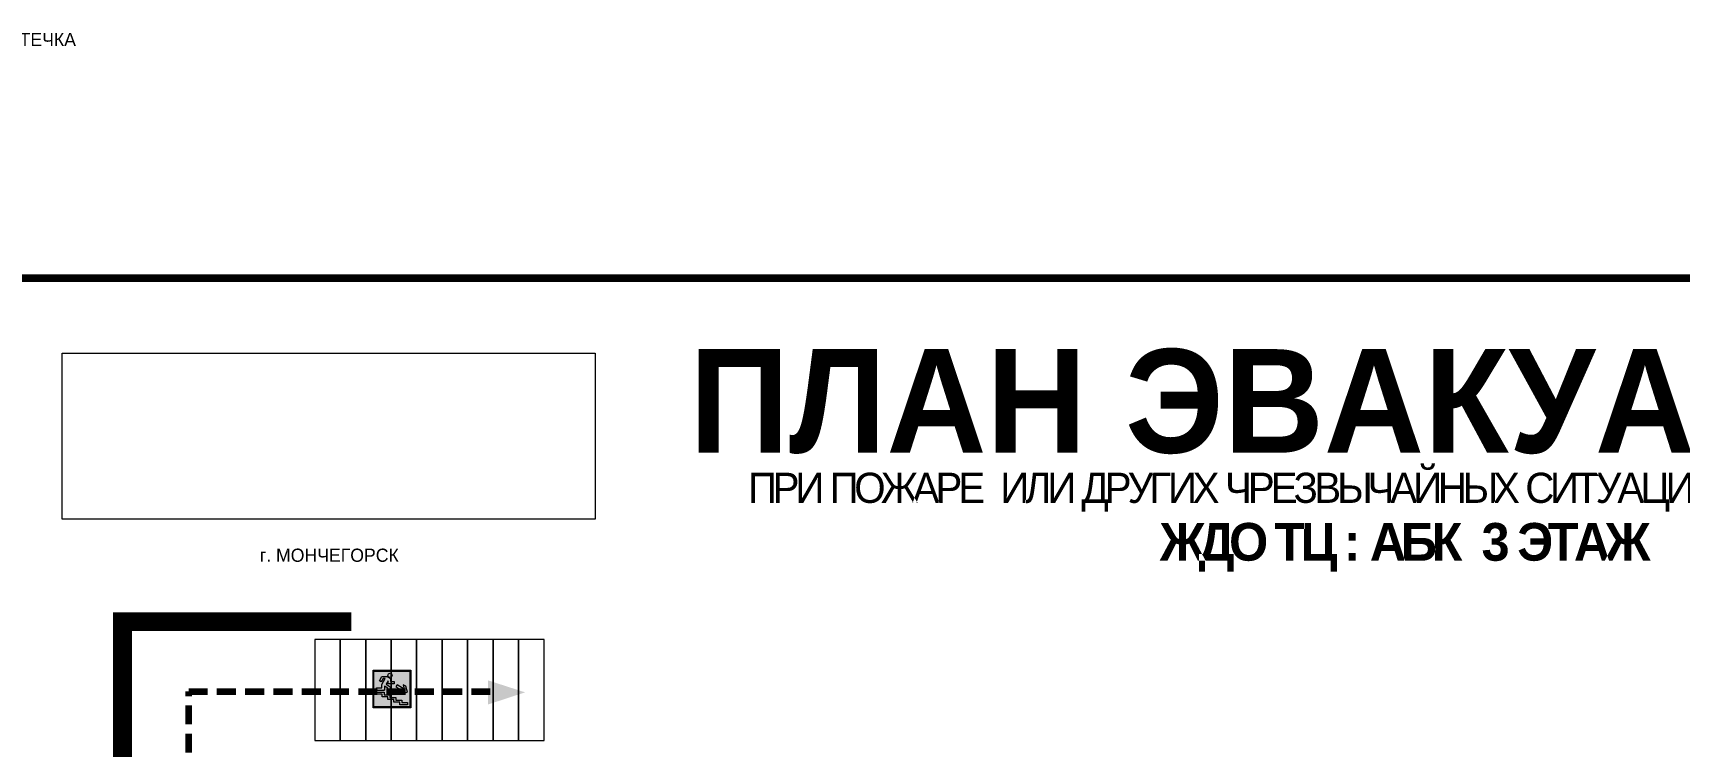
# Model space of a CAD drawing. Header units: millimetres. Extents: x 13114 to 67229, y 22859 to 38520.
# Drawn here: x 35169 to 35518.3, y 24586.7 to 24738.1 of the extents above; entities that cross this region are included whole.
import ezdxf

# ---------------------------------------------------------------- set-up
doc = ezdxf.new("R2010")
doc.units = ezdxf.units.MM
doc.linetypes.add('{ Wide Dash }', pattern=[12, 4, -2, 4, -2])
doc.layers.add('План_Штампы', color=7, linetype='Continuous')
doc.styles.add('обычный', font='arial.ttf')
picture_1 = doc.add_image_def('image1.jpg', size_in_pixel=(337, 105))

# ---------------------------------------------------------------- blocks, each defined once
blk = doc.blocks.new('вниз')
at = {"lineweight": 0, "true_color": 0xffffff}
h = blk.add_hatch(color=7, dxfattribs=at)
h.dxf.hatch_style = 1
h.paths.add_polyline_path([(40994.51, -4472.22), (40986.51, -4472.22), (40986.51, -4480.22), (40994.51, -4480.22)])
h.paths.add_polyline_path([(40994.31, -4472.42), (40994.31, -4480.01), (40986.71, -4480.01), (40986.71, -4472.42)], flags=16)
h.paths.add_polyline_path([(40988.43, -4473.53), (40989.43, -4473.53), (40990.19, -4473.96), (40990.19, -4474.6), (40991, -4474.6), (40991, -4475.06), (40989.73, -4475.06), (40989.73, -4474.46), (40989.3, -4475.18), (40990.17, -4475.7), (40990.17, -4477.11), (40989.63, -4477.11), (40989.63, -4476.01), (40988.94, -4475.59), (40988.94, -4476.46), (40988.94, -4476.46), (40987.47, -4476.46), (40987.26, -4476.46), (40987.26, -4475.92), (40988.4, -4475.92), (40988.4, -4475.2), (40989.1, -4473.99), (40988.66, -4473.99), (40988.24, -4474.7), (40987.86, -4474.47), (40988.41, -4473.56)], flags=0)
h.paths.add_polyline_path([(40990.55, -4473.29, -1), (40989.69, -4473.29, -1)], flags=0)
h.paths.add_polyline_path([(40988.85, -4476.89), (40988.85, -4477.43), (40990.1, -4477.43), (40990.1, -4477.99), (40991.34, -4477.99), (40991.34, -4478.54), (40992.59, -4478.54), (40992.59, -4479.09), (40993.83, -4479.09), (40993.83, -4479.52), (40992.17, -4479.52), (40992.17, -4478.97), (40990.91, -4478.97), (40990.91, -4478.41), (40989.68, -4478.41), (40989.68, -4477.86), (40988.43, -4477.86), (40988.43, -4477.31), (40987.6, -4477.31), (40987.18, -4477.31), (40987.18, -4476.89)], flags=0)
h.paths.add_polyline_path([(40991.61, -4475.33), (40993.12, -4476.2), (40992.9, -4475.27), (40993.48, -4475.6), (40993.83, -4476.88), (40992.56, -4477.22), (40991.97, -4476.88), (40992.9, -4476.61), (40991.38, -4475.74), (40991.58, -4475.39)], flags=0)
h.paths.add_polyline_path([(40990.19, -4473.96), (40989.43, -4473.53), (40988.43, -4473.53), (40988.41, -4473.56), (40987.86, -4474.47), (40988.24, -4474.7), (40988.66, -4473.99), (40989.1, -4473.99), (40988.4, -4475.2), (40988.4, -4475.92), (40987.26, -4475.92), (40987.26, -4476.46), (40987.47, -4476.46), (40988.94, -4476.46), (40988.94, -4476.27), (40988.94, -4475.59), (40989.63, -4476.01), (40989.63, -4477.11), (40990.17, -4477.11), (40990.17, -4475.7), (40989.3, -4475.18), (40989.73, -4474.46), (40989.73, -4475.06), (40991, -4475.06), (40991, -4474.6), (40990.19, -4474.6)], flags=0)
h.paths.add_polyline_path([(40990.55, -4473.29, 1), (40989.69, -4473.29, 1)], flags=0)
h.paths.add_polyline_path([(40991.61, -4475.33), (40991.58, -4475.39), (40991.38, -4475.74), (40992.9, -4476.61), (40991.97, -4476.88), (40992.56, -4477.22), (40993.83, -4476.88), (40993.48, -4475.6), (40992.9, -4475.27), (40993.12, -4476.2)], flags=0)
h.paths.add_polyline_path([(40990.1, -4477.43), (40988.85, -4477.43), (40988.85, -4476.89), (40987.18, -4476.89), (40987.18, -4477.31), (40987.6, -4477.31), (40988.43, -4477.31), (40988.43, -4477.86), (40989.68, -4477.86), (40989.68, -4478.41), (40990.91, -4478.41), (40990.91, -4478.97), (40992.17, -4478.97), (40992.17, -4479.52), (40993.83, -4479.52), (40993.83, -4479.09), (40992.59, -4479.09), (40992.59, -4478.54), (40991.34, -4478.54), (40991.34, -4477.99), (40990.1, -4477.99)], flags=0)
at = {"lineweight": 0}
h = blk.add_hatch(color=126, dxfattribs=at)
h.dxf.hatch_style = 1
h.paths.add_polyline_path([(40994.31, -4472.42), (40986.71, -4472.42), (40986.71, -4480.01), (40994.31, -4480.01)])
h.paths.add_polyline_path([(40988.43, -4473.53), (40989.43, -4473.53), (40990.19, -4473.96), (40990.19, -4474.6), (40991, -4474.6), (40991, -4475.06), (40989.73, -4475.06), (40989.73, -4474.46), (40989.3, -4475.18), (40990.17, -4475.7), (40990.17, -4477.11), (40989.63, -4477.11), (40989.63, -4476.01), (40988.94, -4475.59), (40988.94, -4476.46), (40988.94, -4476.46), (40987.47, -4476.46), (40987.26, -4476.46), (40987.26, -4475.92), (40988.4, -4475.92), (40988.4, -4475.2), (40989.1, -4473.99), (40988.66, -4473.99), (40988.24, -4474.7), (40987.86, -4474.47), (40988.41, -4473.56)], flags=16)
h.paths.add_polyline_path([(40990.55, -4473.29, -1), (40989.69, -4473.29, -1)], flags=16)
h.paths.add_polyline_path([(40988.85, -4476.89), (40988.85, -4477.43), (40990.1, -4477.43), (40990.1, -4477.99), (40991.34, -4477.99), (40991.34, -4478.54), (40992.59, -4478.54), (40992.59, -4479.09), (40993.83, -4479.09), (40993.83, -4479.52), (40992.17, -4479.52), (40992.17, -4478.97), (40990.91, -4478.97), (40990.91, -4478.41), (40989.68, -4478.41), (40989.68, -4477.86), (40988.43, -4477.86), (40988.43, -4477.31), (40987.6, -4477.31), (40987.18, -4477.31), (40987.18, -4476.89)], flags=16)
h.paths.add_polyline_path([(40991.61, -4475.33), (40993.12, -4476.2), (40992.9, -4475.27), (40993.48, -4475.6), (40993.83, -4476.88), (40992.56, -4477.22), (40991.97, -4476.88), (40992.9, -4476.61), (40991.38, -4475.74), (40991.58, -4475.39)], flags=16)
at = {"lineweight": 0, "true_color": 0xffffff}
h = blk.add_hatch(color=7, dxfattribs=at)
h.dxf.hatch_style = 1
h.paths.add_polyline_path([(40989.73, -4474.46), (40989.73, -4475.06), (40991, -4475.06), (40991, -4474.6), (40990.19, -4474.6), (40990.19, -4473.96), (40989.43, -4473.53), (40988.43, -4473.53), (40988.41, -4473.56), (40987.86, -4474.47), (40988.24, -4474.7), (40988.66, -4473.99), (40989.1, -4473.99), (40988.4, -4475.2), (40988.4, -4475.92), (40987.26, -4475.92), (40987.26, -4476.46), (40987.47, -4476.46), (40988.94, -4476.46), (40988.94, -4475.59), (40989.63, -4476.01), (40989.63, -4477.11), (40990.17, -4477.11), (40990.17, -4475.7), (40989.3, -4475.18)])
h.paths.add_polyline_path([(40989.69, -4473.29, 1), (40990.55, -4473.29, 1)])
h.paths.add_polyline_path([(40991.61, -4475.33), (40991.58, -4475.39), (40991.38, -4475.74), (40992.9, -4476.61), (40991.97, -4476.88), (40992.56, -4477.22), (40993.83, -4476.88), (40993.48, -4475.6), (40992.9, -4475.27), (40993.12, -4476.2)])
h.paths.add_polyline_path([(40990.1, -4477.43), (40988.85, -4477.43), (40988.85, -4476.89), (40987.18, -4476.89), (40987.18, -4477.31), (40987.6, -4477.31), (40988.43, -4477.31), (40988.43, -4477.86), (40989.68, -4477.86), (40989.68, -4478.41), (40990.91, -4478.41), (40990.91, -4478.97), (40992.17, -4478.97), (40992.17, -4479.52), (40993.83, -4479.52), (40993.83, -4479.09), (40992.59, -4479.09), (40992.59, -4478.54), (40991.34, -4478.54), (40991.34, -4477.99), (40990.1, -4477.99)])
at = {"color": 126, "lineweight": 0}
for points in [[(40986.51, -4472.22), (40994.51, -4472.22), (40994.51, -4480.22), (40986.51, -4480.22)], [(40986.71, -4472.42), (40994.31, -4472.42), (40994.31, -4480.01), (40986.71, -4480.01)]]:
    blk.add_lwpolyline(points, close=True, dxfattribs=at)
for points in [[(40987.47, -4476.46), (40987.26, -4476.46), (40987.26, -4475.92), (40988.4, -4475.92), (40988.4, -4475.2), (40989.1, -4473.99), (40988.66, -4473.99), (40988.24, -4474.7), (40987.86, -4474.47), (40988.41, -4473.56), (40988.43, -4473.53), (40989.43, -4473.53), (40990.19, -4473.96), (40990.19, -4474.6), (40991, -4474.6), (40991, -4475.06), (40989.73, -4475.06), (40989.73, -4474.46), (40989.3, -4475.18), (40990.17, -4475.7), (40990.17, -4477.11), (40989.63, -4477.11), (40989.63, -4476.01), (40988.94, -4475.59), (40988.94, -4476.46)], [(40987.6, -4477.31), (40987.18, -4477.31), (40987.18, -4476.89), (40988.85, -4476.89), (40988.85, -4477.43), (40990.1, -4477.43), (40990.1, -4477.99), (40991.34, -4477.99), (40991.34, -4478.54), (40992.59, -4478.54), (40992.59, -4479.09), (40993.83, -4479.09), (40993.83, -4479.52), (40992.17, -4479.52), (40992.17, -4478.97), (40990.91, -4478.97), (40990.91, -4478.41), (40989.68, -4478.41), (40989.68, -4477.86), (40988.43, -4477.86), (40988.43, -4477.31), (40987.6, -4477.31)], [(40987.47, -4476.46), (40988.94, -4476.46), (40988.94, -4476.27)], [(40991.58, -4475.39), (40991.38, -4475.74), (40992.9, -4476.61), (40991.97, -4476.88), (40992.56, -4477.22), (40993.83, -4476.88), (40993.48, -4475.6), (40992.9, -4475.27), (40993.12, -4476.2), (40991.61, -4475.33), (40991.58, -4475.39)]]:
    blk.add_lwpolyline(points, dxfattribs=at)
blk.add_circle((40990.12, -4473.29), 0.432, dxfattribs=at)

msp = doc.modelspace()

# ---------------------------------------------------------------- linework, layer by layer
at = {"color": 6, "lineweight": 100}
for points in [[(35149.77, 24291.07), (35749.77, 24291.07), (35749.77, 24686.07), (35149.77, 24686.07)], [(35149.77, 24290.83), (35749.77, 24290.83), (35749.77, 24685.83), (35149.77, 24685.83)]]:
    msp.add_lwpolyline(points, close=True, dxfattribs=at)
at = {"lineweight": 0, "const_width": 4}
msp.add_lwpolyline([(35187.98, 24583.44), (35187.98, 24613.09), (35236.54, 24613.09)], dxfattribs=at)
at = {"lineweight": 0}
for points in [[(35234.16, 24587.88), (35234.16, 24609.29), (35228.75, 24609.29), (35228.75, 24587.88)], [(35239.57, 24587.88), (35239.57, 24609.29), (35234.16, 24609.29), (35234.16, 24587.88)], [(35244.98, 24587.88), (35244.98, 24609.29), (35239.57, 24609.29), (35239.57, 24587.88)], [(35250.39, 24587.88), (35250.39, 24609.29), (35244.98, 24609.29), (35244.98, 24587.88)], [(35255.8, 24587.88), (35255.8, 24609.29), (35250.39, 24609.29), (35250.39, 24587.88)], [(35261.21, 24587.88), (35261.21, 24609.29), (35255.8, 24609.29), (35255.8, 24587.88)], [(35266.62, 24587.88), (35266.62, 24609.29), (35261.21, 24609.29), (35261.21, 24587.88)], [(35272.03, 24587.88), (35272.03, 24609.29), (35266.62, 24609.29), (35266.62, 24587.88)], [(35277.44, 24587.88), (35277.44, 24609.29), (35272.03, 24609.29), (35272.03, 24587.88)]]:
    msp.add_lwpolyline(points, close=True, dxfattribs=at)
at = {"color": 126, "linetype": '{ Wide Dash }', "lineweight": 100, "true_color": 0x008754}
msp.add_lwpolyline([(35296.67, 24507.29), (35202.02, 24507.29), (35202.02, 24598.23), (35266.88, 24598.23)], dxfattribs=at)
at = {"layer": 'План_Штампы', "color": 126, "true_color": 0x008754}
msp.add_solid([(35265.5, 24595.48), (35265.52, 24600.62), (35273.4, 24598.07)], dxfattribs=at)

# ---------------------------------------------------------------- block references
at = {"color": 126, "true_color": 0x008754}
msp.add_blockref('вниз', (-5745.38, 29074.97), dxfattribs=at)

# ---------------------------------------------------------------- texts
at = {"lineweight": 0, "style": 'обычный'}
for s, insert, char_height, width, attachment_point in [('\\pi-8.4,l8.4,t8.4;{\\fProxima Nova Rg|b0|i0|c204|p2;АПТЕЧКА\\H1.1667x; }', (35169.52, 24736.67), 2.8, 126.6484, 5), ('{\\fProxima Nova Rg|b1|i0|c204|p2;ПЛАН ЭВАКУАЦИИ}', (35308.29, 24670.93), 22, 493.8901, 1), ('\\pi-8.4,l8.4,t8.4;{\\fProxima Nova Rg|b0|i0|c204|p2;г. МОНЧЕГОРСК\\H1.1997x; }', (35231.85, 24627.16), 2.8, 126.6484, 5)]:
    msp.add_mtext(s, dxfattribs=dict(at, insert=insert, char_height=char_height, width=width, attachment_point=attachment_point))
at = {"color": 0, "lineweight": 0, "insert": (35458.16, 24644.87), "char_height": 8, "width": 449.2158, "attachment_point": 5, "style": 'обычный'}
msp.add_mtext('{\\fArial Black|b1|i0|c204|p34;\\H2x;\\T0.85;  \\fArial Narrow|b0|i0|c204|p34;\\H0.8x;\\W0.9;\\P\\fProxima Nova Rg|b0|i0|c204|p2;\\H0.5x;\\W1;\\C256;ПРИ ПОЖАРЕ  ИЛИ ДРУГИХ ЧРЕЗВЫЧАЙНЫХ СИТУАЦИЯХ  ИЗ ПОМЕЩЕНИЙ \\fProxima Nova Rg|b1|i0|c204|p2;\\H1.25x;\\P ЖДО ТЦ : АБК  3 ЭТАЖ}', dxfattribs=at)

# ---------------------------------------------------------------- pictures from other files: only their frames are drawn
at = {"color": 7, "lineweight": 0, "true_color": 0xf5f5ff}
image = msp.add_image(picture_1, insert=(35175.13, 24634.81), size_in_units=(113.11, 35.24), dxfattribs=at)
image.dxf.flags = 7

doc.saveas('drawing.dxf')
